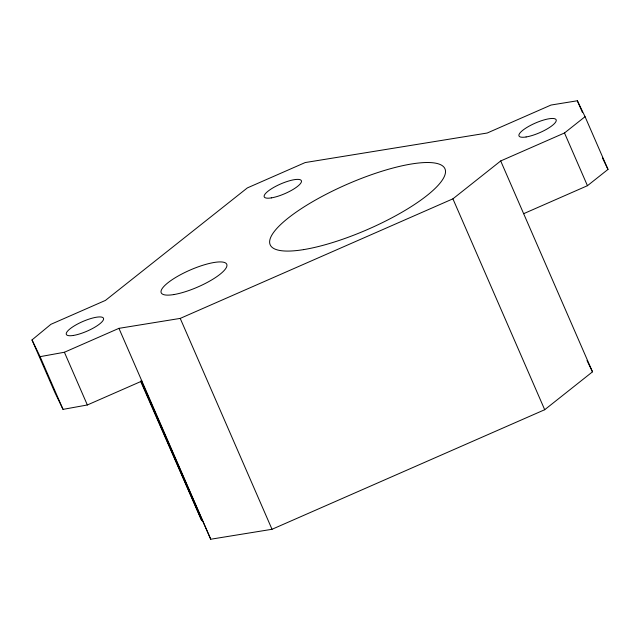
<?xml version="1.0" encoding="UTF-8"?>
<svg xmlns="http://www.w3.org/2000/svg" width="640" height="640" viewBox="0 0 640 640"><rect width="100%" height="100%" fill="white"/><g stroke="black" fill="none" stroke-linecap="round" stroke-linejoin="round"><path stroke-width="0.96" d="M141.88 381.064L87.344 404.976L63.032 409.376L54.944 392.648L32 339.928L50.896 324.32L105.432 300.408L247.344 187.912L305.176 162.56L487.192 133.024L551 105.048L577.36 100.768L585.056 116.688L608 169.408L587.448 185.704L523.648 213.68M32 339.928L40.088 356.656L64.4 352.256L118.936 328.344L180.224 318.4L452.912 198.832L500.696 160.952L564.504 132.976L585.056 116.688M141.312 380.792L210.728 539.232L272.016 529.288L544.704 409.72L592.488 371.84L500.696 160.952M602.44 157.912L608 169.408M587 360.496L592.488 371.84M577.36 100.768L582.496 112.584M564.504 132.976L587.448 185.704M452.912 198.832L544.704 409.72M180.224 318.4L272.016 529.288M118.936 328.344L210.728 539.232M140.888 380.84L201.776 520.72L140.712 381.472M64.4 352.256L87.344 404.976M40.088 356.656L63.032 409.376M303.536 249.624A95.28 24.8 -23.5 0 0 444.688 175.6A95.28 24.8 -23.5 0 0 324.584 195.088A95.28 24.8 -23.5 0 0 303.536 249.624M173.72 294.584A35.728 9.304 -23.5 0 0 226.648 266.816A35.728 9.304 -23.5 0 0 181.608 274.128A35.728 9.304 -23.5 0 0 173.72 294.584M271.32 197.888A20.248 5.272 -23.5 0 0 301.312 182.16A20.248 5.272 -23.5 0 0 275.792 186.296A20.248 5.272 -23.5 0 0 271.32 197.888M73.424 335.44A20.248 5.272 -23.5 0 0 103.424 319.712A20.248 5.272 -23.5 0 0 77.896 323.848A20.248 5.272 -23.5 0 0 73.424 335.44M526.088 136.968A20.248 5.272 -23.5 0 0 556.08 121.232A20.248 5.272 -23.5 0 0 530.56 125.376A20.248 5.272 -23.5 0 0 526.088 136.968"/></g></svg>
